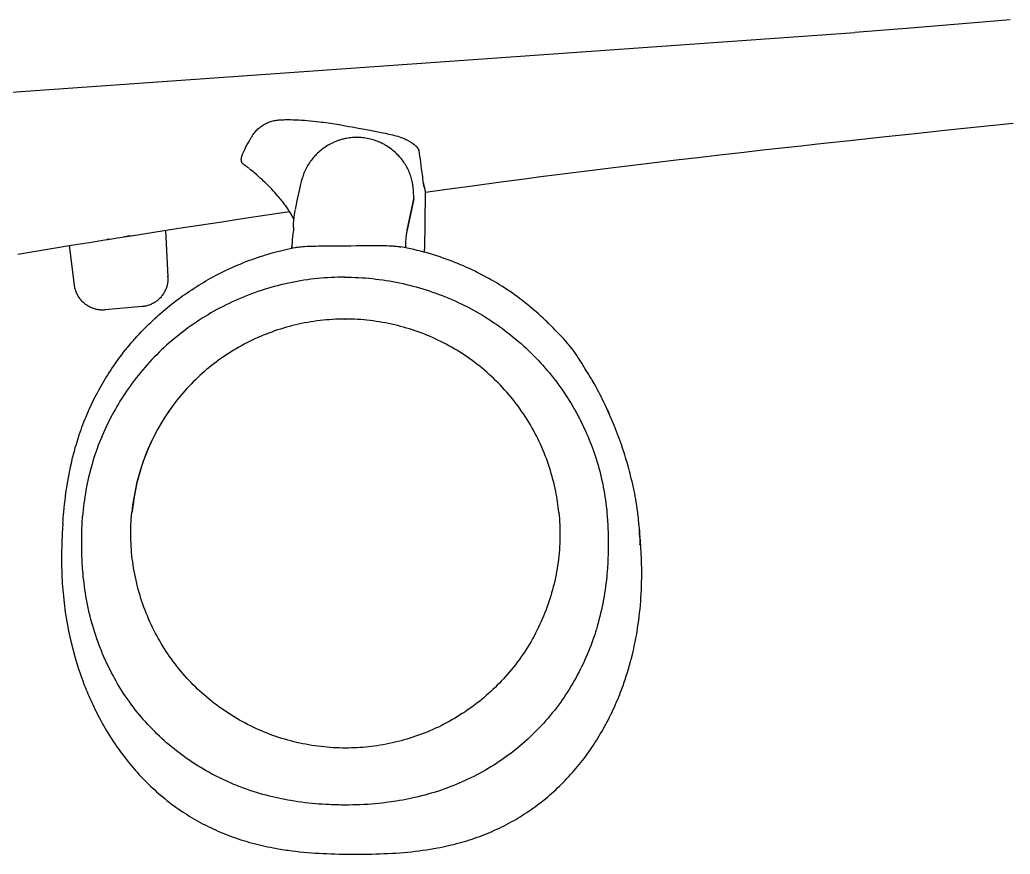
# Model space of a CAD drawing. Extents: x -17108 to 71323, y -8319 to 54197.
# Drawn here: x 58088 to 61569, y 43081 to 46012 of the extents above; entities that cross this region are included whole.
import ezdxf

# ---------------------------------------------------------------- set-up
doc = ezdxf.new("R2010")
doc.units = 0
doc.linetypes.add('DASHED', pattern=[15, 12, -3])
doc.layers.get('0').update_dxf_attribs({"linetype": 'CONTINUOUS'})

msp = doc.modelspace()

# ---------------------------------------------------------------- linework, layer by layer
at = {"color": 7}
for p, q in [((55694.4, 45591.5), (61022.7, 45966.9)), ((59449.9, 45272.6), (59472.9, 45383.1)), ((59472.9, 45383.1), (59449.9, 45272.6)), ((58600, 45272.4), (58608.8, 45109.4)), ((58280.3, 45080.1), (58263, 45219)), ((58517.9, 45004.4), (58388.4, 44992.8))]:
    msp.add_line(p, q, dxfattribs=at)
at = {"color": 7, "linetype": 'DASHED', "ltscale": 0.000497951}
msp.add_line((58876, 45503.2), (58876, 45503.2), dxfattribs=at)
msp.add_line((58876, 45503.2), (58876, 45503.2), dxfattribs=at)
at = {"color": 7, "linetype": 'DASHED', "ltscale": 0.018394}
msp.add_line((58901.5, 45483.8), (58900.9, 45484.2), dxfattribs=at)
at = {"color": 7, "linetype": 'DASHED', "ltscale": 0.027704}
msp.add_line((59512.7, 45406.2), (59513.8, 45406.3), dxfattribs=at)
at = {"color": 7, "ltscale": 0.149025}
msp.add_line((59044.5, 45215.9), (59044.6, 45209.9), dxfattribs=at)
msp.add_line((59044.5, 45215.9), (59044.6, 45209.9), dxfattribs=at)
at = {"color": 7, "ltscale": 0.149318}
msp.add_line((59044.5, 45209.9), (59044.5, 45215.9), dxfattribs=at)
at = {"color": 7, "ltscale": 0.120313}
msp.add_line((59444.5, 45215.9), (59444.4, 45211.1), dxfattribs=at)
at = {"color": 7, "ltscale": 0.119239}
msp.add_line((59444.4, 45211.1), (59444.5, 45215.9), dxfattribs=at)
at = {"color": 7, "linetype": 'DASHED', "ltscale": 0.064516}
for p, q in [((58280.3, 45080.1), (58280, 45082.6)), ((58608.8, 45109.4), (58608.6, 45112))]:
    msp.add_line(p, q, dxfattribs=at)
at = {"color": 7, "linetype": 'DASHED', "ltscale": 0.064604}
msp.add_line((58608.6, 45112), (58608.8, 45109.4), dxfattribs=at)
at = {"color": 7, "ltscale": 0.026562}
for p, q in [((59231.7, 44960.7), (59230.6, 44960.7)), ((59230.6, 44960.7), (59231.7, 44960.7))]:
    msp.add_line(p, q, dxfattribs=at)
at = {"color": 7, "ltscale": 0.001005}
msp.add_line((58793.5, 43182.7), (58793.5, 43182.7), dxfattribs=at)
at = {"color": 7}
for points in [[(61569.2, 46011.9), (61387.1, 45997), (61204.9, 45982), (61022.7, 45966.9)], [(58904.4, 45602.6), (58906.6, 45606.2), (58908.9, 45609.7), (58911.3, 45613.1), (58913.9, 45616.4), (58916.6, 45619.6), (58919.4, 45622.7), (58922.3, 45625.7), (58925.3, 45628.7), (58928.4, 45631.5), (58931.6, 45634.1), (58934.7, 45636.6), (58937.9, 45638.9), (58941.1, 45641.1), (58944.5, 45643.2), (58947.9, 45645.2), (58951.3, 45647), (58954.9, 45648.8), (58958.4, 45650.4), (58962.1, 45652), (58966.1, 45653.5), (58970.1, 45654.8), (58974.2, 45656), (58978.4, 45657.1), (58982.6, 45658), (58986.6, 45658.8), (58990.7, 45659.4), (58994.7, 45659.9), (58998.8, 45660.4), (59001.6, 45660.6), (59004.3, 45660.8), (59009.7, 45661)], [(59009.7, 45661), (59014.6, 45661.2), (59019.6, 45661.3), (59029.4, 45661.4), (59039.1, 45661.3), (59048.9, 45661.2), (59058.6, 45660.9), (59068.7, 45660.4), (59078.7, 45659.9), (59088.7, 45659.2), (59098.7, 45658.4), (59109.5, 45657.4), (59120.2, 45656.4), (59130.9, 45655.2), (59141.5, 45653.9), (59148.9, 45653), (59156.2, 45652), (59164.1, 45650.9), (59172.1, 45649.8), (59180, 45648.6), (59187.9, 45647.4), (59202, 45645.1), (59216, 45642.8), (59232.9, 45639.9), (59245, 45637.7), (59257, 45635.6), (59279.1, 45631.5), (59300.3, 45627.5), (59318.6, 45624), (59336.6, 45620.6), (59347.5, 45618.4), (59358.1, 45616.2), (59372, 45613.4), (59385.4, 45610.5), (59398.2, 45607.5)], [(59862.7, 45453.6), (59919.6, 45461.2), (59976.5, 45468.6), (60033.4, 45475.9), (60090.4, 45483.1), (60128, 45487.8), (60165.6, 45492.5), (60204.1, 45497.2), (60242.6, 45501.9), (60318.7, 45511), (60395, 45520), (60471.2, 45528.9), (60547.5, 45537.6), (60623.9, 45546.3), (60700.3, 45554.9), (60776.7, 45563.4), (60834, 45569.7), (60891.4, 45576), (61006.1, 45588.4), (61120.8, 45600.7), (61235.6, 45613), (61350.4, 45625.1), (61465.2, 45637.2), (61580, 45649.3)], [(58876, 45503.2), (58874.2, 45504.5), (58873.4, 45505.2), (58872.6, 45505.9), (58871.9, 45506.6), (58871.2, 45507.3), (58870.3, 45508.5), (58869.4, 45509.7), (58868.7, 45511.1), (58868.1, 45512.5), (58867.7, 45513.6), (58867.4, 45514.7), (58867.1, 45515.9), (58867, 45516.8), (58866.9, 45517.8), (58866.8, 45519.8), (58866.8, 45521.9), (58867, 45524.2), (58867.3, 45526.6), (58867.8, 45529.2), (58868.5, 45531.9), (58869.3, 45534.8), (58870.2, 45537.4), (58871.2, 45540.2), (58872.3, 45543.1), (58873.2, 45545.3), (58874.2, 45547.6), (58876.3, 45552.2), (58878.6, 45556.9), (58881.1, 45561.8), (58883.1, 45565.6), (58885.3, 45569.6), (58887.6, 45573.6), (58892.1, 45581.5), (58896.6, 45589.3), (58901.8, 45598.1), (58904.4, 45602.6)], [(59398.2, 45607.5), (59404.7, 45606), (59410.9, 45604.4), (59416.8, 45602.7), (59422.5, 45600.9), (59428, 45599), (59433.2, 45597.1), (59438.1, 45595.2), (59441.6, 45593.6), (59445, 45592.1), (59448.2, 45590.5), (59450.4, 45589.4), (59452.5, 45588.2), (59454.8, 45586.9), (59457, 45585.7), (59459.5, 45584.2), (59461.9, 45582.7), (59464.2, 45581.2), (59466.4, 45579.7), (59469.9, 45577.2), (59473, 45574.9), (59475.9, 45572.6)], [(59272.9, 45598.7), (59267.7, 45598.6), (59262.5, 45598.4), (59257.4, 45598.1), (59252.2, 45597.6), (59247.1, 45597), (59242, 45596.3), (59236.8, 45595.5), (59231.8, 45594.5), (59229, 45593.9), (59226.3, 45593.3), (59222.6, 45592.3), (59219, 45591.4), (59215.4, 45590.3), (59211.4, 45589.1), (59207.4, 45587.7), (59203.4, 45586.3), (59199.4, 45584.8), (59196, 45583.4), (59192.5, 45581.9), (59189.1, 45580.4), (59186.5, 45579.2), (59184, 45577.9), (59179, 45575.3), (59174.1, 45572.6), (59169.4, 45569.9), (59164.8, 45567), (59160.3, 45564), (59155.8, 45560.9), (59151.4, 45557.6), (59147.2, 45554.3), (59143, 45550.8), (59138.9, 45547.2), (59134.9, 45543.5), (59131.6, 45540.4), (59128.4, 45537.1), (59125.3, 45533.8)], [(59420.1, 45534), (59416.3, 45538), (59412.3, 45541.9), (59408.3, 45545.7), (59404.1, 45549.4), (59399.9, 45553), (59395.5, 45556.5), (59391.1, 45559.8), (59386.6, 45563), (59381.9, 45566.2), (59377.1, 45569.2), (59372.2, 45572.1), (59369.7, 45573.6), (59367.2, 45574.9), (59364.7, 45576.2), (59362.2, 45577.5), (59357.8, 45579.7), (59353.4, 45581.7), (59348.9, 45583.6), (59344.4, 45585.4), (59339.8, 45587.1), (59335.2, 45588.7), (59330.6, 45590.1), (59325.3, 45591.7), (59320, 45593), (59314.6, 45594.2), (59309.3, 45595.3), (59303.9, 45596.2), (59298.4, 45597), (59293, 45597.6), (59287.5, 45598.1), (59282.6, 45598.4), (59277.8, 45598.6), (59272.9, 45598.7)], [(59475.9, 45572.6), (59478.2, 45570.7), (59479.3, 45569.8), (59480.8, 45568.4)], [(59480.8, 45568.4), (59479.3, 45569.8), (59478.2, 45570.7), (59475.9, 45572.6)], [(59480.8, 45568.4), (59482.8, 45566.5), (59483.7, 45565.6), (59484.6, 45564.6), (59485.6, 45563.3), (59486.6, 45562.1), (59487.5, 45560.8), (59488.4, 45559.2), (59489.1, 45557.6), (59489.7, 45556), (59490.2, 45554.4), (59490.5, 45552.8)], [(59490.5, 45552.8), (59490.2, 45554.4), (59489.7, 45556), (59489.1, 45557.6), (59488.4, 45559.2), (59487.5, 45560.8), (59486.4, 45562.3), (59485.4, 45563.7), (59484.2, 45565), (59482.9, 45566.4), (59481.9, 45567.4), (59480.8, 45568.4)], [(59125.3, 45533.8), (59121.9, 45530), (59118.5, 45526.1), (59115.3, 45522.1), (59112.1, 45518), (59109.1, 45513.8), (59106.1, 45509.6), (59103.3, 45505.3), (59100.6, 45501), (59098, 45496.6), (59095.6, 45492.1), (59093.2, 45487.6), (59091, 45483), (59089, 45478.3), (59087, 45473.6), (59085.5, 45469.5), (59084.1, 45465.4), (59082.7, 45461.3), (59081.5, 45457.1)], [(59472.9, 45383.1), (59472.8, 45389.3), (59472.7, 45395.4), (59472.4, 45401.6), (59472, 45407.8), (59471.6, 45413.9), (59471, 45420.1), (59470.3, 45426.2), (59469.4, 45432.3), (59468.9, 45435.3), (59468.4, 45438.4), (59467.9, 45441.4), (59467.3, 45444.3), (59466.2, 45449.1), (59465, 45453.9), (59463.7, 45458.6), (59462.3, 45463.3), (59460.8, 45467.9), (59459.1, 45472.5), (59457.2, 45477.1), (59455.3, 45481.6), (59453.2, 45486.1), (59451, 45490.5), (59448.6, 45494.8), (59446.2, 45499.1), (59443.6, 45503.3), (59440.9, 45507.5), (59438.2, 45511.6), (59435.3, 45515.6), (59432.3, 45519.6), (59429.3, 45523.4), (59426.1, 45527.2), (59423.2, 45530.6), (59420.1, 45534)], [(59490.5, 45552.8), (59492, 45543.1), (59493.4, 45533.3), (59494.9, 45522.8), (59496.3, 45512.1), (59499.3, 45488.7), (59501.1, 45475.6), (59501.9, 45469.1), (59503.1, 45460.9), (59504.2, 45452.9), (59505.3, 45446.2), (59506.4, 45439.8)], [(59051.2, 45312.4), (59048.4, 45317.7), (59045.5, 45323.1), (59042.3, 45328.5), (59040.4, 45331.8), (59038.4, 45335), (59036.3, 45338.3), (59034.3, 45341.5), (59032.1, 45344.8), (59029.8, 45348.1), (59027.5, 45351.5), (59025.2, 45354.9), (59022.7, 45358.3), (59020.2, 45361.8), (59017.6, 45365.3), (59015, 45368.7), (59012.2, 45372.3), (59009.4, 45375.9), (59006.3, 45379.7), (59003.2, 45383.6), (58999.4, 45388.2), (58995.5, 45392.8), (58989.6, 45399.5), (58984.5, 45405.2), (58979.2, 45410.9), (58973.7, 45416.8), (58968.1, 45422.6), (58962.3, 45428.6), (58956.4, 45434.5), (58950.3, 45440.5), (58944.9, 45445.6), (58939.5, 45450.6), (58933.4, 45456.3), (58927.2, 45461.9), (58920.9, 45467.4), (58914.5, 45472.9), (58908, 45478.4), (58901.5, 45483.8)], [(59056.9, 45345.7), (59059.3, 45357), (59064.7, 45381.7), (59071.2, 45411.9), (59075, 45430.1), (59077.1, 45439.6), (59078.2, 45444.5), (59079.7, 45450.4), (59081.5, 45457.1)], [(59506.4, 45439.8), (59506.8, 45437.5), (59507.2, 45435.3), (59508.2, 45431.1), (59509.2, 45427), (59509.7, 45425.1), (59510.8, 45421.4), (59512.2, 45416.5)], [(59513.8, 45408.4), (59513.8, 45409), (59513.7, 45409.7), (59513.4, 45411.2), (59513.2, 45412.3), (59512.9, 45413.5), (59512.5, 45415.2), (59511.4, 45419.1), (59510.2, 45423.2), (59509.6, 45425.5), (59508.7, 45429), (59508, 45431.7), (59507.4, 45434.5), (59506.9, 45437.1), (59506.4, 45439.8)], [(59513.8, 45406.3), (59589.2, 45416.7), (59678.9, 45428.9), (59779.1, 45442.4), (59862.7, 45453.6)], [(59511, 45195.4), (59511.6, 45218.1), (59512.1, 45242), (59512.6, 45267.1), (59513, 45293.4), (59513.3, 45320.8), (59513.5, 45341.6), (59513.6, 45363.2), (59513.7, 45385.5), (59513.8, 45408.4)], [(58480.2, 45253.6), (58559.7, 45266.1), (58639.2, 45278.4), (58718.7, 45290.7), (58798.1, 45302.8), (58877.6, 45314.8), (58957, 45326.6), (59036.3, 45338.4)], [(58466.7, 45251.9), (58469.1, 45252.1), (58471.7, 45252.4), (58475, 45252.9), (58478.4, 45253.4), (58483.9, 45254.2)], [(58477.7, 45253.3), (58471.9, 45252.5), (58469.2, 45252.1), (58466.7, 45251.9)], [(59444.5, 45215.9), (59444.9, 45223.2), (59445.1, 45227.4), (59445.6, 45235), (59446.1, 45242), (59446.7, 45248.5), (59447.3, 45254.2), (59447.9, 45259), (59448.4, 45262.2), (59449.2, 45268), (59449.9, 45272.6)], [(59444.5, 45215.9), (59444.9, 45223.2), (59445.1, 45227.4), (59445.6, 45235), (59446.1, 45242), (59446.7, 45248.5), (59447.3, 45254.2), (59447.9, 45259), (59448.4, 45262.2), (59449.2, 45268), (59449.9, 45272.6)], [(58081, 45189.3), (58143.6, 45199.6), (58206.3, 45209.8), (58269, 45220), (58331.6, 45230), (58394.3, 45240)], [(58400.5, 45241.2), (58397.6, 45240.6), (58394.3, 45240)], [(58400.5, 45241.2), (58404.4, 45241.9), (58418.5, 45244.4), (58431, 45246.5)], [(58431, 45246.5), (58439.7, 45247.9), (58454.1, 45250.1), (58457.5, 45250.6), (58463.2, 45251.4), (58466.7, 45251.9)], [(59088.5, 45215.9), (59096.7, 45216.4), (59105.9, 45216.8), (59116.7, 45217.2), (59128.9, 45217.4), (59138.6, 45217.6), (59145.6, 45217.7), (59160.7, 45217.8), (59190.9, 45217.9), (59218.4, 45218.1), (59233, 45218.3)], [(59240.8, 45218.3), (59251.2, 45218.5), (59271.1, 45218.7), (59305.1, 45219.1), (59323.3, 45219.3), (59331.6, 45219.3), (59343.3, 45219.3), (59356.9, 45219.2), (59369.2, 45219), (59377.3, 45218.7), (59384.8, 45218.4)], [(59384.8, 45218.4), (59390.5, 45218.1), (59396, 45217.8), (59400.4, 45217.5), (59404.6, 45217.2), (59411, 45216.6), (59416.8, 45215.9), (59421.8, 45215.3), (59424.5, 45214.8), (59427, 45214.4)], [(58239.3, 44243.5), (58240.1, 44253.4), (58241, 44263.4), (58241.8, 44273.3), (58242.8, 44283.3), (58244.1, 44296.8), (58245.6, 44310.3), (58247.1, 44323.8), (58248.8, 44337.1), (58250.5, 44350.5), (58252.4, 44363.8), (58254.4, 44376.9), (58256.6, 44390.1), (58258.9, 44403.1), (58261.3, 44416.2), (58263.9, 44429.2), (58266.6, 44442.2), (58269.4, 44454.9), (58272.4, 44467.7), (58273.9, 44474), (58275.5, 44480.4), (58277.1, 44486.7), (58278.8, 44492.9), (58281.1, 44501.3), (58283.4, 44509.6), (58285.8, 44517.9), (58289.4, 44530), (58293.2, 44541.9), (58297.1, 44553.9), (58300.2, 44563.1), (58303.4, 44572.2), (58306.8, 44581.4), (58310.2, 44590.4), (58313.6, 44599.5), (58317.2, 44608.5), (58320.9, 44617.5), (58324.6, 44626.4), (58328.4, 44635.3), (58332.4, 44644.1), (58336.4, 44652.8), (58340.4, 44661.6), (58344.6, 44670.2), (58348.9, 44678.9), (58353.2, 44687.5), (58357.6, 44696), (58362.2, 44704.6), (58366.8, 44713.1), (58371.5, 44721.5), (58376.3, 44729.9), (58381.1, 44738.3), (58386.1, 44746.6), (58391.1, 44754.8), (58396.2, 44763), (58401.4, 44771.1), (58406.7, 44779.2), (58412, 44787.2), (58417.4, 44795.2), (58422.9, 44803.1), (58428.5, 44810.9), (58434.2, 44818.9), (58440.1, 44826.7), (58446.6, 44835.4), (58453.2, 44844), (58460, 44852.5), (58466.6, 44860.6), (58473.3, 44868.7), (58480.1, 44876.8), (58487, 44884.7), (58493.9, 44892.6), (58501, 44900.4), (58508, 44908.1), (58515.2, 44915.7), (58522.4, 44923.2), (58528.7, 44929.7), (58535.1, 44936.2), (58541.6, 44942.5), (58548.6, 44949.3), (58555.6, 44955.9), (58562.7, 44962.6), (58569.9, 44969.1), (58577.1, 44975.6), (58584.4, 44982), (58591.7, 44988.3), (58599.1, 44994.6), (58606.6, 45000.7), (58614.1, 45006.9), (58621.7, 45012.9), (58629.3, 45018.9), (58637.1, 45024.8), (58644.8, 45030.6), (58652.6, 45036.4), (58660.5, 45042.1), (58668.4, 45047.7), (58676.3, 45053.2), (58684.3, 45058.6), (58692.4, 45064), (58700.5, 45069.2), (58708.6, 45074.5), (58716.9, 45079.6), (58725.1, 45084.6), (58733.5, 45089.7), (58742, 45094.6), (58750.5, 45099.5), (58759, 45104.3), (58767.6, 45109), (58776.3, 45113.6), (58785.6, 45118.5), (58795.1, 45123.3), (58804.3, 45127.9), (58813.7, 45132.4), (58823, 45136.8), (58832.4, 45141.1), (58841.3, 45145.1), (58850.3, 45149), (58859.3, 45152.8), (58868.3, 45156.5), (58877.4, 45160.2), (58886.6, 45163.7), (58895.8, 45167.2), (58905.1, 45170.6), (58914.4, 45173.9), (58923.7, 45177.1), (58933, 45180.3), (58942.4, 45183.3), (58951.8, 45186.2), (58961.3, 45189.1), (58970.7, 45191.8), (58980.2, 45194.5), (58989.8, 45197.1), (58999.4, 45199.6), (59009, 45201.9), (59018.6, 45204.2), (59028.3, 45206.4), (59038, 45208.6), (59047.7, 45210.6), (59057.4, 45212.5)], [(59057.1, 45212.4), (59059.1, 45212.8), (59061.4, 45213.2), (59064, 45213.6), (59066.9, 45213.9), (59071.7, 45214.5), (59077, 45215), (59082.9, 45215.5), (59088.5, 45215.9)], [(60073.9, 44788.2), (60072.1, 44791.1), (60070.3, 44793.9), (60067.9, 44797.8), (60063.3, 44805.5), (60058.6, 44813.2), (60056.3, 44817), (60052.8, 44822.8), (60049.8, 44827.5), (60046.7, 44832.1), (60043.5, 44836.8), (60041.1, 44840.2), (60038.7, 44843.6), (60033.8, 44850.4), (60028.7, 44857.1), (60023.5, 44863.7), (60018.2, 44870.2), (60015, 44874), (60011.9, 44877.7), (60005.4, 44885.2), (59998.9, 44892.5), (59992.2, 44899.7), (59985.4, 44906.9), (59978.6, 44914), (59973.9, 44918.8), (59969.2, 44923.5), (59963.5, 44929.2), (59957.7, 44934.9), (59946.9, 44945.5), (59941.4, 44950.7), (59936, 44955.8), (59927.7, 44963.6), (59919.4, 44971.2), (59911, 44978.7), (59902.6, 44986.2), (59893.1, 44994.4), (59883.6, 45002.5), (59873.9, 45010.5), (59869.1, 45014.4), (59864.2, 45018.3), (59857.7, 45023.5), (59851.1, 45028.6), (59844.4, 45033.6), (59835.8, 45040), (59827, 45046.4), (59818.2, 45052.6), (59809.3, 45058.7), (59800.3, 45064.8), (59791.3, 45070.7), (59782.1, 45076.5), (59774.1, 45081.5), (59766, 45086.4), (59757.9, 45091.3), (59749.7, 45096), (59744.2, 45099.2), (59738.8, 45102.3), (59727.7, 45108.4), (59716.6, 45114.3), (59705.3, 45120.2), (59693.9, 45126), (59688.2, 45128.8), (59682.4, 45131.6), (59673.8, 45135.7), (59665.1, 45139.7), (59656.4, 45143.6), (59647.7, 45147.5), (59637.6, 45151.8), (59627.5, 45156), (59617.4, 45160), (59607.3, 45164), (59597, 45167.9), (59586.8, 45171.6), (59576.5, 45175.2), (59565.2, 45179.1), (59553.9, 45182.8), (59542.6, 45186.3), (59531.2, 45189.7), (59519.7, 45193), (59508.2, 45196.2), (59496.7, 45199.2), (59485.2, 45202.1), (59473.6, 45204.8), (59462, 45207.4), (59450.3, 45209.9), (59438.6, 45212.2), (59426.9, 45214.4)], [(58388.4, 44992.8), (58384.9, 44992.6), (58381.4, 44992.4), (58377.9, 44992.4), (58374.5, 44992.6), (58371, 44992.8), (58367.5, 44993.1), (58364, 44993.6), (58360.6, 44994.2), (58357.2, 44994.9), (58353.8, 44995.8), (58350.4, 44996.7), (58347.1, 44997.8), (58343.8, 44999), (58340.6, 45000.3), (58337.4, 45001.7), (58334.3, 45003.2), (58331.2, 45004.9), (58328.2, 45006.6), (58325.2, 45008.5), (58322.3, 45010.4), (58319.5, 45012.4), (58316.7, 45014.6), (58314, 45016.8), (58311.4, 45019.2), (58308.9, 45021.6), (58306.5, 45024.1), (58304.2, 45026.7), (58301.9, 45029.3), (58299.8, 45032.1), (58297.7, 45034.9), (58295.7, 45037.8), (58293.9, 45040.8), (58292.1, 45043.8), (58290.5, 45046.9), (58288.9, 45050), (58287.5, 45053.2), (58286.2, 45056.4), (58285, 45059.7), (58283.9, 45063), (58283, 45066.4), (58282.1, 45069.8), (58281.4, 45073.2), (58280.8, 45076.6), (58280.3, 45080.1)], [(59230.1, 45107.9), (59218.1, 45107.8), (59206.1, 45107.6), (59194.2, 45107.2), (59182.2, 45106.7), (59170.3, 45106), (59158.4, 45105.2), (59146.5, 45104.2), (59134.6, 45103.1), (59122.7, 45101.8), (59110.8, 45100.4), (59099, 45098.8), (59087.1, 45097), (59075.3, 45095.2), (59063.5, 45093.1), (59051.8, 45090.9), (59040.1, 45088.6), (59028.4, 45086.1), (59016.7, 45083.5), (59005.1, 45080.7), (58993.5, 45077.8), (58982, 45074.7), (58970.4, 45071.5), (58959, 45068.2), (58947.6, 45064.6), (58936.2, 45061), (58924.8, 45057.2), (58913.4, 45053.2), (58902.1, 45049.1), (58890.8, 45044.8), (58879.6, 45040.3), (58868.4, 45035.8), (58857.3, 45031.1), (58846.2, 45026.2), (58835.2, 45021.2), (58824.3, 45016), (58813.4, 45010.8), (58802.6, 45005.3), (58791.9, 44999.8), (58781.3, 44994), (58770.7, 44988.2), (58760.2, 44982.2), (58749.8, 44976.1), (58739.5, 44969.8), (58729.2, 44963.5), (58719, 44956.9), (58709, 44950.3), (58699, 44943.5), (58689.1, 44936.6), (58679.2, 44929.5), (58669.5, 44922.4), (58659.9, 44915.1), (58650.4, 44907.6), (58640.9, 44900.1), (58631.6, 44892.4), (58622.4, 44884.6), (58613.3, 44876.8), (58604.4, 44868.8), (58595.5, 44860.6), (58586.7, 44852.4), (58578, 44844), (58569.5, 44835.6), (58561, 44827), (58552.7, 44818.3), (58544.5, 44809.5), (58536.4, 44800.6), (58528.4, 44791.6), (58520.6, 44782.5), (58512.9, 44773.3), (58505.3, 44763.9), (58497.8, 44754.5), (58490.4, 44745), (58486.8, 44740.2), (58483.2, 44735.4), (58479.6, 44730.6), (58476.1, 44725.7), (58472.6, 44720.8), (58469.1, 44715.9), (58463.1, 44707.2), (58457.2, 44698.5), (58451.4, 44689.7), (58445.7, 44680.9), (58440.2, 44671.9), (58434.7, 44663), (58429.3, 44653.9), (58424.1, 44644.8), (58418.3, 44634.6), (58412.7, 44624.3), (58407.2, 44613.9), (58401.9, 44603.5), (58396.7, 44593), (58391.6, 44582.4), (58386.7, 44571.7), (58381.9, 44561), (58377.3, 44550.3), (58372.8, 44539.5), (58368.5, 44528.6), (58364.2, 44517.6), (58360.2, 44506.6), (58356.2, 44495.6), (58352.5, 44484.5), (58348.8, 44473.4), (58345.4, 44462.2), (58342, 44450.9), (58338.8, 44439.6), (58335.8, 44428.3), (58332.9, 44417), (58330.1, 44405.6), (58327.5, 44394.1), (58325.1, 44382.7), (58322.8, 44371.2), (58320.7, 44359.7), (58318.7, 44348.2), (58316.9, 44336.7), (58315.2, 44325.2), (58313.6, 44313.6), (58312.3, 44302.1), (58311, 44290.5), (58310, 44278.9), (58309, 44267.2)], [(58608.8, 45109.4), (58609, 45105.9), (58609, 45102.4), (58608.9, 45098.9), (58608.6, 45095.5), (58608.3, 45092), (58607.8, 45088.5), (58607.2, 45085.1), (58606.5, 45081.7), (58605.6, 45078.3), (58604.7, 45074.9), (58603.6, 45071.6), (58602.4, 45068.3), (58601.1, 45065.1), (58599.7, 45061.9), (58598.2, 45058.8), (58596.5, 45055.7), (58594.8, 45052.7), (58593, 45049.7), (58591, 45046.8), (58589, 45044), (58586.8, 45041.2), (58584.6, 45038.5), (58582.2, 45035.9), (58579.8, 45033.4), (58577.3, 45031), (58574.7, 45028.6), (58572.1, 45026.4), (58569.3, 45024.2), (58566.5, 45022.2), (58563.6, 45020.2), (58560.7, 45018.4), (58557.6, 45016.6), (58554.6, 45015), (58551.4, 45013.4), (58548.2, 45012), (58545, 45010.7), (58541.7, 45009.5), (58538.4, 45008.4), (58535.1, 45007.4), (58531.7, 45006.6), (58528.2, 45005.9), (58524.8, 45005.3), (58521.4, 45004.8), (58517.9, 45004.4)], [(59230.1, 45107.9), (59242.3, 45107.8), (59254.6, 45107.6), (59266.8, 45107.2), (59279, 45106.6), (59291.2, 45105.9), (59303.4, 45105.1), (59315.5, 45104), (59327.6, 45102.9), (59339.7, 45101.5), (59351.8, 45100), (59363.8, 45098.4), (59375.7, 45096.6), (59387.7, 45094.7), (59399.6, 45092.6), (59411.5, 45090.3), (59423.3, 45088), (59435.1, 45085.4), (59446.8, 45082.7), (59458.5, 45079.9), (59470.2, 45076.9), (59481.8, 45073.8), (59493.3, 45070.5), (59504.8, 45067.1), (59516.3, 45063.5), (59527.6, 45059.8), (59539, 45055.9), (59550.4, 45051.9), (59561.8, 45047.7), (59573.2, 45043.3), (59584.5, 45038.8), (59595.7, 45034.2), (59606.8, 45029.4), (59617.9, 45024.5), (59628.9, 45019.4), (59639.8, 45014.2), (59650.7, 45008.9), (59661.4, 45003.4), (59672.2, 44997.8), (59682.8, 44992), (59693.3, 44986.2), (59703.8, 44980.1), (59714.2, 44974), (59724.5, 44967.7), (59734.7, 44961.3), (59744.8, 44954.7), (59754.9, 44948), (59764.8, 44941.2), (59774.7, 44934.3), (59784.5, 44927.2), (59794.1, 44920), (59803.7, 44912.7), (59813.2, 44905.3), (59822.6, 44897.7), (59831.8, 44890.1), (59840.9, 44882.3), (59849.9, 44874.5), (59858.9, 44866.5), (59867.7, 44858.4), (59876.3, 44850.2), (59884.9, 44841.9), (59893.4, 44833.4), (59901.8, 44824.9), (59910, 44816.2), (59918.2, 44807.5), (59926.2, 44798.6), (59934.1, 44789.7), (59941.9, 44780.6), (59949.6, 44771.4), (59957.1, 44762.1), (59964.6, 44752.8), (59971.9, 44743.3), (59979.1, 44733.7), (59986.1, 44724), (59993.1, 44714.3), (59999.9, 44704.4), (60006.5, 44694.5), (60013.1, 44684.4), (60019.5, 44674.3), (60025.8, 44664.1), (60031.9, 44653.8), (60038, 44643.4), (60040.9, 44638.2), (60043.8, 44632.9), (60046.7, 44627.6), (60049.6, 44622.4), (60052.4, 44617.1), (60055.2, 44611.7), (60057.9, 44606.4), (60060.6, 44601), (60064.6, 44592.9), (60068.5, 44584.8), (60072.4, 44576.7), (60076.1, 44568.4), (60080.3, 44559), (60084.4, 44549.5), (60088.4, 44540), (60092.3, 44530.4), (60096.1, 44520.8), (60099.7, 44511.1), (60103.3, 44501.3), (60107, 44490.7), (60110.6, 44480.1), (60114, 44469.4), (60117.4, 44458.6), (60120.6, 44447.8), (60123.6, 44436.9), (60126.5, 44426), (60129.3, 44415.1), (60132, 44404.1), (60134.5, 44393), (60136.9, 44381.9), (60139.1, 44370.8), (60141.2, 44359.7), (60143.2, 44348.4), (60145, 44337), (60146.7, 44325.4), (60148.3, 44313.9), (60149.7, 44302.2), (60151, 44290.6), (60152.1, 44278.9), (60153, 44267.2)], [(60151.7, 44645.8), (60152.5, 44644.1), (60154.7, 44639.3), (60158.5, 44630.9), (60158.8, 44630), (60158.8, 44630), (60158.7, 44630.5), (60156.1, 44636.4), (60153.6, 44641.9), (60150.5, 44648.8), (60146.7, 44657), (60144.5, 44661.7), (60141.1, 44668.9), (60136.8, 44677.7), (60132.7, 44686.1), (60128.5, 44694.4), (60123.3, 44704.3), (60117.9, 44714.4), (60112.4, 44724.5), (60106.5, 44735), (60103.4, 44740.4), (60100.3, 44745.7), (60097.3, 44750.8), (60094.3, 44755.9), (60091, 44761.2), (60087.7, 44766.5), (60083.3, 44773.5), (60074.4, 44787.6)], [(60266.8, 44209.6), (60266.5, 44215.1), (60266.2, 44220.6), (60265.8, 44226.8), (60265.3, 44232.9), (60264.3, 44244.5), (60263.1, 44257.1), (60262.5, 44263.5), (60261.7, 44269.8), (60261, 44276.1), (60260.2, 44282.3), (60258.6, 44294.2), (60256.9, 44306), (60255, 44317.8), (60253.2, 44327.8), (60251.4, 44337.8), (60249.5, 44347.8), (60247.5, 44357.8), (60245.1, 44368.8), (60242.7, 44379.8), (60240.1, 44390.8), (60237.6, 44401.1), (60235, 44411.4), (60233.1, 44418.9), (60231.1, 44426.5), (60227.2, 44440.9), (60224.9, 44448.9), (60222.6, 44457), (60220, 44465.9), (60217.4, 44474.7), (60214.4, 44484.5), (60211.3, 44494.2), (60207.1, 44507.2), (60202.7, 44520.1), (60199.5, 44529.3), (60196.3, 44538.4), (60193, 44547.6), (60189.5, 44556.9), (60185.9, 44566.1), (60182.3, 44575.4), (60178.8, 44584.1), (60175.3, 44592.7), (60171.6, 44601.4), (60167.1, 44611.8), (60162.5, 44622.2), (60158.9, 44630.2), (60155.2, 44638.2)], [(59233.4, 43454), (59222.6, 43454.1), (59211.8, 43454.3), (59200.9, 43454.7), (59190.1, 43455.3), (59179.3, 43456), (59168.5, 43456.8), (59157.7, 43457.8), (59146.9, 43459), (59136.1, 43460.3), (59125.4, 43461.8), (59114.6, 43463.4), (59103.9, 43465.2), (59093.2, 43467.1), (59082.6, 43469.2), (59071.9, 43471.5), (59061.3, 43473.9), (59050.8, 43476.4), (59040.3, 43479.1), (59029.8, 43482), (59019.3, 43485), (59008.9, 43488.1), (58998.6, 43491.4), (58988.3, 43494.9), (58978, 43498.5), (58967.9, 43502.2), (58957.8, 43506), (58947.8, 43510), (58937.8, 43514.2), (58927.9, 43518.5), (58918, 43522.9), (58908.2, 43527.5), (58898.5, 43532.2), (58888.9, 43537.1), (58879.3, 43542.1), (58869.8, 43547.2), (58860.4, 43552.4), (58851, 43557.8), (58841.7, 43563.4), (58832.5, 43569), (58823.4, 43574.8), (58814.4, 43580.7), (58805.4, 43586.8), (58796.6, 43593), (58787.8, 43599.3), (58779.1, 43605.7), (58770.6, 43612.2), (58762.1, 43618.9), (58753.7, 43625.7), (58745.4, 43632.6), (58737.2, 43639.6), (58729.1, 43646.8), (58721.1, 43654.1), (58713.2, 43661.4), (58705.5, 43668.9), (58697.8, 43676.5), (58690.2, 43684.2), (58682.8, 43692), (58675.5, 43700), (58668.2, 43708), (58661.1, 43716.1), (58654.2, 43724.4), (58647.3, 43732.7), (58640.5, 43741.1), (58633.9, 43749.6), (58627.4, 43758.2), (58621, 43766.9), (58614.8, 43775.7), (58608.7, 43784.6), (58602.7, 43793.6), (58596.8, 43802.6), (58591.1, 43811.8), (58585.5, 43821), (58580, 43830.3), (58574.7, 43839.7), (58569.5, 43849.1), (58564.4, 43858.6), (58559.5, 43868.2), (58554.7, 43877.9), (58549.9, 43887.8), (58545.3, 43897.8), (58540.9, 43907.8), (58536.6, 43917.9), (58532.4, 43928.1), (58528.4, 43938.3), (58524.6, 43948.5), (58520.9, 43958.9), (58517.3, 43969.2), (58513.9, 43979.7), (58510.7, 43990.2), (58507.6, 44000.7), (58504.6, 44011.3), (58501.8, 44021.9), (58499.2, 44032.5), (58496.7, 44043.2), (58494.4, 44053.9), (58492.2, 44064.7), (58490.2, 44075.5), (58488.4, 44086.3), (58486.7, 44097.1), (58485.1, 44108), (58483.7, 44118.8), (58482.5, 44129.7), (58481.4, 44140.7), (58480.5, 44151.6), (58479.8, 44162.5), (58479.2, 44173.4), (58478.8, 44184.2), (58478.5, 44195), (58478.4, 44205.9), (58478.4, 44216.7), (58478.6, 44227.6), (58479, 44238.4), (58479.5, 44249.3), (58480.1, 44260.1), (58480.9, 44270.9), (58481.9, 44281.7)], [(58483.3, 44285.6), (58483.2, 44284.6), (58482.9, 44283.7), (58482.5, 44282.7), (58481.9, 44281.7)], [(58481.9, 44281.7), (58482.5, 44282.7), (58482.9, 44283.7), (58483.2, 44284.6), (58483.3, 44285.6)], [(59983, 44281.7), (59984, 44270.8), (59984.9, 44259.9), (59985.6, 44248.9), (59986.1, 44238), (59986.5, 44227), (59986.7, 44216), (59986.7, 44205.1), (59986.6, 44194.1), (59986.4, 44183.1), (59985.9, 44172.2), (59985.3, 44161.2), (59984.6, 44150.3), (59983.7, 44139.4), (59982.6, 44128.4), (59981.4, 44117.5), (59980, 44106.7), (59978.5, 44095.8), (59976.8, 44085), (59975, 44074.1), (59972.9, 44063.4), (59970.8, 44052.6), (59968.5, 44041.9), (59966, 44031.2), (59963.4, 44020.6), (59960.6, 44009.9), (59957.6, 43999.4), (59954.5, 43988.9), (59951.3, 43978.4), (59947.9, 43968), (59944.4, 43957.6), (59940.7, 43947.3), (59936.8, 43937.1), (59932.8, 43926.9), (59928.7, 43916.8), (59924.4, 43906.7), (59920, 43896.7), (59915.4, 43886.7), (59910.7, 43876.8), (59905.8, 43867), (59900.8, 43857.3), (59895.7, 43847.6), (59890.4, 43838.1), (59885, 43828.5), (59879.4, 43819.1), (59873.7, 43809.8), (59867.9, 43800.5), (59861.9, 43791.3), (59855.8, 43782.2), (59849.5, 43773.2), (59843.2, 43764.3), (59836.7, 43755.5), (59830.1, 43746.8), (59823.3, 43738.1), (59816.4, 43729.6), (59809.6, 43721.5), (59802.8, 43713.4), (59795.8, 43705.5), (59788.6, 43697.6), (59781.4, 43689.8), (59774.1, 43682.2), (59766.6, 43674.6), (59759.1, 43667.2), (59751.4, 43659.8), (59743.7, 43652.6), (59735.8, 43645.5), (59727.9, 43638.5), (59719.8, 43631.6), (59711.7, 43624.8), (59703.4, 43618.1), (59695.1, 43611.6), (59686.6, 43605.1), (59678.1, 43598.8), (59669.5, 43592.6), (59660.8, 43586.6), (59652, 43580.6), (59643.1, 43574.8), (59634.2, 43569.1), (59625.1, 43563.5), (59616, 43558.1), (59606.8, 43552.8), (59597.6, 43547.6), (59588.1, 43542.4), (59578.6, 43537.5), (59568.9, 43532.6), (59559.3, 43527.9), (59549.5, 43523.3), (59539.7, 43518.9), (59529.8, 43514.6), (59519.9, 43510.4), (59509.9, 43506.4), (59499.9, 43502.6), (59489.8, 43498.8), (59479.6, 43495.2), (59469.4, 43491.8), (59459.1, 43488.5), (59448.8, 43485.4), (59438.5, 43482.4), (59428.1, 43479.5), (59417.7, 43476.8), (59407.2, 43474.3), (59396.7, 43471.9), (59386.2, 43469.6), (59375.7, 43467.5), (59365.1, 43465.6), (59354.5, 43463.8), (59343.8, 43462.1), (59333.8, 43460.7), (59323.8, 43459.5), (59313.8, 43458.3), (59303.8, 43457.3), (59293.8, 43456.4), (59283.7, 43455.7), (59273.7, 43455.1), (59263.6, 43454.6), (59253.5, 43454.3), (59243.5, 43454.1), (59233.4, 43454)], [(59232, 43253.9), (59224.8, 43253.9), (59217.6, 43253.9), (59210.5, 43254), (59203.4, 43254.2), (59193.8, 43254.4), (59184.3, 43254.8), (59174.8, 43255.2), (59162.9, 43255.8), (59151.1, 43256.5), (59139.3, 43257.3), (59127.5, 43258.3), (59115.8, 43259.4), (59104, 43260.6), (59091.3, 43262.1), (59078.6, 43263.7), (59065.9, 43265.4), (59053.3, 43267.4), (59047, 43268.4), (59040.7, 43269.4), (59029.9, 43271.3), (59019.2, 43273.3), (59008.5, 43275.5), (58997.9, 43277.7), (58987.2, 43280.1), (58976.7, 43282.6), (58966.1, 43285.1), (58954.5, 43288.2), (58942.8, 43291.3), (58931.2, 43294.7), (58919.7, 43298.1), (58908.3, 43301.7), (58896.9, 43305.5), (58885.5, 43309.4), (58874.2, 43313.4), (58868.6, 43315.5), (58863, 43317.6), (58855.6, 43320.5), (58848.2, 43323.5), (58840.8, 43326.5), (58830.7, 43330.7), (58820.7, 43335.1), (58810.7, 43339.6), (58800.8, 43344.2), (58791, 43348.9), (58781.2, 43353.7), (58771.5, 43358.7), (58761.9, 43363.8), (58752.3, 43369), (58742.8, 43374.3), (58733.4, 43379.7), (58724, 43385.3), (58714.3, 43391.3), (58704.6, 43397.4), (58695, 43403.6), (58685.4, 43410), (58676, 43416.5), (58666.7, 43423.1), (58657.4, 43429.9), (58648.3, 43436.7), (58639.2, 43443.7), (58630.3, 43450.8), (58621.4, 43458), (58612.7, 43465.4), (58604, 43472.8), (58595.5, 43480.4), (58587, 43488.1), (58578.7, 43495.9), (58570.4, 43503.8), (58562.3, 43511.9), (58554.3, 43520), (58546.4, 43528.2), (58538.6, 43536.6), (58530.9, 43545), (58523.3, 43553.6), (58515.9, 43562.3), (58508.5, 43571), (58501.3, 43579.9), (58494.2, 43588.8), (58487.5, 43597.6), (58480.9, 43606.4), (58474.4, 43615.3), (58468, 43624.3), (58461.7, 43633.3), (58455.6, 43642.5), (58449.5, 43651.7), (58443.6, 43661), (58437.8, 43670.4), (58432.1, 43679.9), (58426.6, 43689.4), (58421.1, 43699), (58415.8, 43708.7), (58410.6, 43718.5), (58405.6, 43728.3), (58401.3, 43736.8), (58397.2, 43745.3), (58393.1, 43753.9), (58389.1, 43762.5), (58385.3, 43771.2), (58382.9, 43776.6), (58380.5, 43782.1), (58378.2, 43787.5), (58376, 43793), (58373.7, 43798.5), (58371.5, 43804.1), (58367.3, 43815.2), (58363.1, 43826.3), (58359.1, 43837.5), (58355.3, 43848.8), (58351.6, 43860.2), (58348, 43871.6), (58344.6, 43883), (58341.4, 43894.4), (58338.3, 43905.9), (58335.4, 43917.4), (58332.6, 43929), (58329.9, 43940.6), (58327.4, 43952.2), (58325.1, 43963.9), (58322.8, 43975.7), (58320.7, 43987.4), (58318.8, 43999.2), (58317, 44011.1), (58315.4, 44021.9), (58314, 44032.9), (58312.7, 44043.8), (58311.5, 44054.8), (58310.5, 44065.7), (58309.5, 44076.7), (58309, 44083.3), (58308.5, 44090), (58307.6, 44103.2), (58306.9, 44116.5), (58306.4, 44129.8), (58306, 44143.2), (58305.8, 44155.5), (58305.7, 44167.9), (58305.7, 44180.2), (58305.8, 44192.6), (58306.1, 44205), (58306.4, 44215.4), (58306.7, 44225.7), (58307.2, 44236.1), (58307.6, 44243.9), (58308, 44251.6), (58308.5, 44259.4), (58309, 44267.2)], [(60153, 44267.2), (60154, 44252.3), (60154.9, 44237.4), (60155.2, 44229.8), (60155.6, 44222.3), (60155.8, 44214.9), (60156.1, 44207.5), (60156.4, 44195.1), (60156.5, 44182.7), (60156.6, 44170.3), (60156.6, 44158), (60156.4, 44145.6), (60156.1, 44133.3), (60155.6, 44119.9), (60154.9, 44106.5), (60154.6, 44099.8), (60154.1, 44093.1), (60153.5, 44084.2), (60152.8, 44075.3), (60152.1, 44066.5), (60151, 44055.1), (60149.8, 44043.7), (60148.4, 44032.4), (60147, 44021.1), (60145.4, 44009.8), (60143.7, 43998.5), (60141.8, 43987.3), (60139.7, 43975.3), (60137.5, 43963.3), (60135.1, 43951.4), (60132.5, 43939.5), (60129.8, 43927.6), (60126.9, 43915.8), (60123.9, 43904), (60120.8, 43892.3), (60119.1, 43886.5), (60117.5, 43880.7), (60114.7, 43871.4), (60111.9, 43862.1), (60108.9, 43852.9), (60105.9, 43843.7), (60102.7, 43834.6), (60099, 43824.1), (60095.1, 43813.5), (60091, 43803.1), (60086.9, 43792.7), (60082.6, 43782.4), (60078.2, 43772.1), (60073.6, 43761.9), (60069, 43751.8), (60064.2, 43741.7), (60059.2, 43731.7), (60054.2, 43721.8), (60049, 43711.9), (60043.7, 43702.1), (60038.3, 43692.4), (60032.5, 43682.3), (60026.5, 43672.3), (60020.5, 43662.4), (60014.3, 43652.5), (60007.9, 43642.8), (60001.4, 43633.1), (59994.8, 43623.6), (59988.1, 43614.1), (59981.3, 43604.8), (59974.3, 43595.5), (59967.2, 43586.3), (59959.9, 43577.2), (59952.6, 43568.3), (59945.1, 43559.4), (59937.5, 43550.6), (59929.8, 43542), (59922, 43533.4), (59914, 43525), (59905.9, 43516.6), (59897.8, 43508.4), (59889.5, 43500.3), (59881.1, 43492.3), (59872.6, 43484.4), (59863.9, 43476.7), (59855.2, 43469), (59846.4, 43461.5), (59837.4, 43454.1), (59828.5, 43446.9), (59819.5, 43439.9), (59810.4, 43433), (59801.3, 43426.2), (59792, 43419.5), (59782.6, 43413), (59773.1, 43406.5), (59763.6, 43400.2), (59753.9, 43394.1), (59744.2, 43388), (59734.4, 43382.1), (59724.5, 43376.3), (59714.5, 43370.7), (59704.5, 43365.1), (59694.4, 43359.8), (59684.1, 43354.5), (59673.9, 43349.4), (59663.5, 43344.4), (59653.1, 43339.5), (59642.6, 43334.8), (59632, 43330.2), (59621.4, 43325.8), (59610.6, 43321.4), (59599.9, 43317.3), (59589, 43313.2), (59578.1, 43309.3), (59567.1, 43305.5), (59556.1, 43301.9), (59544.9, 43298.4), (59533.8, 43295), (59522.6, 43291.7), (59511.3, 43288.6), (59500, 43285.7), (59488.6, 43282.9), (59477.2, 43280.2), (59465.7, 43277.6), (59455.2, 43275.4), (59444.6, 43273.3), (59434, 43271.3), (59423.3, 43269.4), (59412.6, 43267.7), (59401.9, 43266), (59393.3, 43264.7), (59384.7, 43263.6), (59376, 43262.5), (59369.6, 43261.7), (59363.1, 43260.9), (59350, 43259.6), (59337, 43258.3), (59324, 43257.3), (59310.9, 43256.3), (59297.8, 43255.6), (59284.7, 43255), (59271.6, 43254.5), (59258.4, 43254.1), (59245.2, 43253.9), (59232, 43253.9)], [(60268.7, 44187.2), (60268, 44196.1), (60266.9, 44209.2), (60266.1, 44217.5), (60266, 44219.4), (60266, 44219.4), (60266, 44219.4), (60266.1, 44217.7), (60266.9, 44206.2), (60267.5, 44195.1), (60267.5, 44194.8)], [(59268.3, 43081.2), (59290, 43081.3), (59300.8, 43081.4), (59311.6, 43081.5), (59325.8, 43081.8), (59340, 43082.1), (59354.2, 43082.5), (59368.2, 43083.1), (59382.2, 43083.7), (59396.1, 43084.4), (59409.9, 43085.3), (59423.6, 43086.2), (59437.3, 43087.3), (59450.9, 43088.5), (59464.4, 43089.9), (59477.8, 43091.4), (59491.1, 43093), (59504.4, 43094.8), (59517.6, 43096.7), (59530.6, 43098.7), (59537.1, 43099.8), (59543.6, 43100.9), (59550.1, 43102.1), (59556.6, 43103.3), (59566.2, 43105.1), (59575.8, 43107.1), (59585.3, 43109.1), (59594.9, 43111.2), (59604.3, 43113.5), (59613.6, 43115.8), (59623, 43118.2), (59632.3, 43120.7), (59641.5, 43123.2), (59650.7, 43125.9), (59659.8, 43128.7), (59668.9, 43131.5), (59678, 43134.5), (59686.9, 43137.5), (59695.9, 43140.6), (59704.8, 43143.9), (59713.6, 43147.2), (59722.3, 43150.6), (59731, 43154.1), (59739.7, 43157.7), (59748.3, 43161.4), (59756.8, 43165.2), (59765.3, 43169.1), (59773.8, 43173), (59782.1, 43177.1), (59790.4, 43181.2), (59798.7, 43185.5), (59806.9, 43189.8), (59815.1, 43194.3), (59823.1, 43198.8), (59831.2, 43203.4), (59839.1, 43208.1), (59847.1, 43212.9), (59854.9, 43217.8), (59862.7, 43222.7), (59870.4, 43227.8), (59878.1, 43233), (59885.7, 43238.2), (59893.2, 43243.5), (59900.7, 43249), (59908.2, 43254.5), (59915.5, 43260), (59922.8, 43265.7), (59930, 43271.5), (59937.2, 43277.3), (59944.2, 43283.2), (59951.2, 43289.2), (59958.2, 43295.3), (59965.1, 43301.4), (59971.9, 43307.6), (59978.6, 43314), (59985.3, 43320.3), (59991.9, 43326.9), (59998.5, 43333.5), (60005.1, 43340.1), (60011.5, 43346.9), (60017.9, 43353.7), (60024.2, 43360.6), (60030.4, 43367.6), (60036.6, 43374.7), (60042.6, 43381.7), (60048.6, 43388.8), (60054.4, 43396), (60060.2, 43403.2), (60066, 43410.6), (60071.6, 43417.9), (60077.2, 43425.4), (60082.7, 43432.9), (60088.3, 43440.7), (60093.8, 43448.6), (60099.2, 43456.5), (60104.6, 43464.5), (60109.8, 43472.4), (60114.9, 43480.5), (60120, 43488.6), (60125, 43496.7), (60129.8, 43504.9), (60134.6, 43513), (60139.3, 43521.3), (60143.9, 43529.5), (60148.3, 43537.8), (60152.8, 43546.1), (60157.1, 43554.4), (60161.3, 43562.8), (60165.6, 43571.5), (60169.9, 43580.3), (60174, 43589.1), (60178, 43598), (60182, 43607), (60185.9, 43616), (60189.8, 43625), (60193.5, 43634.1), (60196.7, 43642.1), (60199.8, 43650.1), (60202.9, 43658.2), (60205.2, 43664.2), (60207.4, 43670.3), (60209.6, 43676.4), (60211.7, 43682.5), (60213.9, 43688.7), (60216, 43694.9), (60220, 43707.2), (60222, 43713.5), (60223.9, 43719.7), (60227.7, 43732.3), (60231.3, 43744.9), (60234.8, 43757.6), (60238.2, 43770.3), (60241.4, 43783.1), (60243.7, 43793), (60246, 43802.8), (60248.1, 43812.7), (60250.2, 43822.6), (60252, 43831.5), (60253.7, 43840.4), (60255.4, 43849.3), (60256.5, 43856), (60257.7, 43862.6), (60259.8, 43875.8), (60261.8, 43888.9), (60263.6, 43902.1), (60265.3, 43915.4), (60266.9, 43928.7), (60268.3, 43942.1), (60269.5, 43955.8), (60270.7, 43969.5), (60271.6, 43983.2), (60272.4, 43997.1), (60273.1, 44011), (60273.6, 44024.9), (60273.9, 44037.4), (60274.1, 44049.9), (60274.2, 44062.5), (60274.2, 44075.1), (60274, 44087.3), (60273.7, 44099.5), (60273.4, 44111.4), (60272.9, 44123.4), (60272.4, 44133.9), (60271.8, 44144.5), (60271.2, 44153.7), (60270.6, 44163), (60269.6, 44176.9), (60268.7, 44187.2)], [(58302.6, 43708.6), (58305.8, 43699.6), (58309.2, 43690.7), (58312.5, 43681.8), (58316, 43672.9), (58318.8, 43665.8), (58321.7, 43658.7), (58324.6, 43651.7), (58327.6, 43644.6), (58330.8, 43637), (58334.1, 43629.5), (58337.5, 43621.9), (58340.9, 43614.4), (58344.5, 43606.8), (58348.1, 43599.2), (58351.9, 43591.2), (58355.9, 43583.2), (58360, 43575.1), (58364.1, 43567.1), (58368.6, 43558.7), (58373.1, 43550.3), (58377.7, 43541.8), (58382.4, 43533.4), (58387.3, 43525.1), (58392.1, 43516.8), (58397.8, 43507.4), (58403.5, 43498.1), (58409.4, 43488.9), (58415.3, 43479.8), (58421.3, 43470.7), (58427.4, 43461.7), (58433.6, 43452.9), (58439.9, 43444.1), (58445.6, 43436.3), (58451.3, 43428.6), (58457.1, 43421), (58463, 43413.5), (58469, 43406), (58475, 43398.6), (58481.3, 43391.1), (58487.6, 43383.6), (58494, 43376.2), (58500.5, 43368.9), (58507.1, 43361.7), (58513.7, 43354.6), (58520.6, 43347.3), (58527.6, 43340.1), (58534.7, 43333), (58541.8, 43326), (58548.6, 43319.5), (58555.4, 43313.1), (58562.3, 43306.8), (58569.2, 43300.5), (58576.2, 43294.4), (58583.3, 43288.3), (58590.4, 43282.3), (58597.6, 43276.4), (58605.2, 43270.3), (58612.9, 43264.3), (58620.6, 43258.4), (58628.4, 43252.6), (58636.3, 43246.8), (58644.2, 43241.2), (58652.2, 43235.7), (58660.3, 43230.2), (58668.1, 43225.2), (58675.9, 43220.2), (58683.7, 43215.3), (58691.6, 43210.4), (58699.8, 43205.6), (58708, 43200.9), (58716.2, 43196.2), (58724.5, 43191.7), (58733, 43187.2), (58741.5, 43182.8), (58750, 43178.5), (58758.6, 43174.4), (58767.3, 43170.3), (58776.1, 43166.3), (58784.8, 43162.4), (58793.7, 43158.6), (58802.4, 43154.9), (58811.2, 43151.4), (58820, 43148), (58828.8, 43144.6), (58837.8, 43141.4), (58846.8, 43138.2), (58855.8, 43135.1), (58864.8, 43132.2), (58874.1, 43129.3), (58883.3, 43126.5), (58892.6, 43123.8), (58901.9, 43121.1), (58911.5, 43118.6), (58921.1, 43116.1), (58930.7, 43113.7), (58940.4, 43111.5), (58949.9, 43109.3), (58959.4, 43107.3), (58968.9, 43105.4), (58978.5, 43103.5), (58987.2, 43101.9), (58995.9, 43100.4), (59004.6, 43098.9), (59011.2, 43097.9), (59017.8, 43096.8), (59024.4, 43095.9), (59031.1, 43094.9), (59044.4, 43093.1), (59057.8, 43091.5), (59071.5, 43090), (59085.2, 43088.6), (59099, 43087.4), (59112.6, 43086.3), (59126.3, 43085.3), (59140, 43084.5), (59153.9, 43083.7), (59167.8, 43083.1), (59181.7, 43082.6), (59196, 43082.1), (59210.3, 43081.8), (59224.7, 43081.6), (59235.6, 43081.4), (59246.5, 43081.3), (59268.3, 43081.2)]]:
    msp.add_lwpolyline(points, dxfattribs=at)
at = {"color": 7, "linetype": 'DASHED'}
for points in [[(58884.3, 45498), (58881.5, 45499.7), (58878.6, 45501.4), (58877.3, 45502.3), (58876, 45503.2)], [(58876, 45503.2), (58877.3, 45502.3), (58878.6, 45501.4), (58881.5, 45499.7), (58884.3, 45498)], [(59050, 45283.7), (59050.3, 45290.8), (59050.6, 45297.9), (59051.1, 45305), (59051.7, 45312.2), (59052, 45315.8), (59052.4, 45319.3), (59053.2, 45325.4), (59054.1, 45331.3), (59054.6, 45334.4), (59055.2, 45337.5), (59055.7, 45340.4), (59056.4, 45343.3)], [(59049.9, 45272.6), (59049, 45266.5), (59048.2, 45260.9), (59047.8, 45257.8), (59047.2, 45253), (59046.6, 45247.5), (59046.1, 45241.1), (59045.7, 45235.7), (59045.3, 45229.8), (59044.7, 45219.6), (59044.6, 45215.9)], [(59230.6, 44960.7), (59219.7, 44960.6), (59208.8, 44960.4), (59197.9, 44960), (59186.9, 44959.4), (59176, 44958.7), (59165.1, 44957.8), (59154.2, 44956.8), (59143.4, 44955.6), (59132.5, 44954.2), (59121.7, 44952.7), (59110.8, 44951), (59100.1, 44949.2), (59089.3, 44947.2), (59078.5, 44945.1), (59067.8, 44942.8), (59057.2, 44940.4), (59046.5, 44937.8), (59035.9, 44935), (59025.3, 44932.1), (59014.8, 44929.1), (59004.4, 44925.8), (58993.9, 44922.5), (58983.6, 44919), (58973.5, 44915.4), (58963.6, 44911.7), (58953.7, 44907.9), (58943.8, 44903.9), (58934, 44899.8), (58924.3, 44895.6), (58914.6, 44891.2), (58905, 44886.7), (58895.5, 44882), (58886, 44877.2), (58876.6, 44872.3), (58867.2, 44867.3), (58858, 44862.1), (58848.8, 44856.8), (58839.6, 44851.3), (58830.6, 44845.8), (58821.6, 44840.1), (58812.8, 44834.3), (58804, 44828.3), (58795.3, 44822.2), (58786.7, 44816.1), (58778.1, 44809.7), (58769.7, 44803.3), (58761.3, 44796.8), (58753.1, 44790.1), (58744.9, 44783.3), (58736.9, 44776.4), (58728.8, 44769.3), (58720.9, 44762.1), (58713, 44754.8), (58705.3, 44747.4), (58697.7, 44739.9), (58690.2, 44732.2), (58682.7, 44724.5), (58675.4, 44716.6), (58668.3, 44708.7), (58661.2, 44700.6), (58654.2, 44692.4), (58647.4, 44684.2), (58640.7, 44675.8), (58634.1, 44667.4), (58627.6, 44658.8)], [(59972.1, 44354.9), (59969.9, 44365.6), (59967.5, 44376.3), (59965, 44387), (59962.3, 44397.6), (59959.4, 44408.2), (59956.4, 44418.7), (59953.3, 44429.2), (59950, 44439.6), (59946.5, 44450), (59942.9, 44460.4), (59939.2, 44470.7), (59935.3, 44480.9), (59931.2, 44491.1), (59927, 44501.2), (59922.7, 44511.3), (59918.2, 44521.3), (59913.6, 44531.2), (59908.8, 44541), (59903.9, 44550.8), (59898.8, 44560.5), (59893.6, 44570.2), (59888.2, 44579.8), (59882.7, 44589.2), (59877.1, 44598.7), (59871.4, 44608), (59865.5, 44617.2), (59859.4, 44626.4), (59853.3, 44635.4), (59847, 44644.4), (59840.6, 44653.2), (59834, 44662), (59827.4, 44670.7), (59820.6, 44679.3), (59813.7, 44687.7), (59806.6, 44696.1), (59799.5, 44704.4), (59792.2, 44712.6), (59784.8, 44720.6), (59777.3, 44728.6), (59769.6, 44736.4), (59761.9, 44744.1), (59754, 44751.8), (59746, 44759.3), (59738, 44766.7), (59729.8, 44773.9), (59721.5, 44781.1), (59713.1, 44788.1), (59704.6, 44795), (59696, 44801.8), (59687.3, 44808.5), (59678.5, 44815), (59669.6, 44821.4), (59660.6, 44827.7), (59651.6, 44833.8), (59642.6, 44839.7), (59633.5, 44845.5), (59624.3, 44851.1), (59615, 44856.7), (59605.7, 44862.1), (59596.3, 44867.3), (59586.8, 44872.4), (59577.3, 44877.4), (59567.6, 44882.2), (59558, 44887), (59548.2, 44891.5), (59538.4, 44896), (59528.5, 44900.2), (59518.5, 44904.4), (59508.5, 44908.4), (59498.5, 44912.3), (59488.4, 44916), (59478.2, 44919.6), (59468, 44923), (59457.7, 44926.3), (59447.4, 44929.4), (59437.1, 44932.4), (59426.7, 44935.2), (59416.2, 44937.9), (59405.8, 44940.5), (59395, 44942.9), (59384.3, 44945.2), (59373.5, 44947.4), (59362.7, 44949.3), (59351.9, 44951.1), (59341, 44952.8), (59330.1, 44954.3), (59319.2, 44955.7), (59308.3, 44956.8), (59297.4, 44957.9), (59286.5, 44958.8), (59275.5, 44959.5), (59264.6, 44960), (59253.6, 44960.4), (59242.6, 44960.7), (59231.7, 44960.7)], [(60155.2, 44638.2), (60152.7, 44643.6), (60151.9, 44645.4), (60151.7, 44645.8)], [(60268.8, 44186.5), (60268.8, 44185.3), (60268.8, 44184), (60268.8, 44182.3), (60268.7, 44181.2), (60268.5, 44179), (60268.2, 44173.4), (60268.1, 44171.9), (60268, 44171.1), (60267.9, 44170.6), (60267.8, 44170), (60267.6, 44169.2), (60267.4, 44168.8), (60267.2, 44168.4), (60266.9, 44168)], [(60266.9, 44168), (60267.3, 44168.7), (60267.5, 44169.1), (60267.7, 44169.5), (60267.9, 44170.2), (60268, 44170.7), (60268.1, 44171.8), (60268.2, 44173.3), (60268.5, 44178.8), (60268.7, 44180.9), (60268.8, 44182), (60268.8, 44183.8)]]:
    msp.add_lwpolyline(points, dxfattribs=at)
at = {"color": 7}
for centre, radius, start, end in [((59253.3, 45415.5), 174.3, 137.2408, 137.9729), ((59175.9, 51279.9), 6061.9, 270.54018, 270.61383), ((59231.8, 44207), 754.9, 5.6796, 11.2959), ((59231.9, 44207), 754.8, 5.6792, 11.2955), ((59238.1, 44208.2), 748.5, 5.68, 11.2818), ((59989.4, 44283), 6.46, 185.6822, 191.1568), ((59989.4, 44283), 6.46, 185.6822, 191.1568)]:
    msp.add_arc(centre, radius, start, end, dxfattribs=at)
at = {"color": 7, "linetype": 'DASHED'}
for centre, radius, start, end in [((59737.1, 46511.6), 1324.7, 229.9271, 230.865), ((59735.7, 46509.8), 1322.3, 229.9224, 230.862), ((59040.8, 45349.9), 16.7, 345.5501, 347.0228), ((59473.2, 45273), 423.3, 178.6077, 180.0551), ((59484.8, 45273.1), 434.9, 178.6603, 180.0657), ((57621.6, 44077.9), 2648.6, 2.5294, 2.8514)]:
    msp.add_arc(centre, radius, start, end, dxfattribs=at)
at = {"color": 7}
for centre, major_axis, ratio, start_param, end_param in [((59208.6, 45607.1), (64.3, -8.5), 0.165961, 0.003839, 0.204262), ((58387.8, 45240.4), (17.3, 2.3), 0.07263, 5.085484, 5.519147), ((59230.6, 44205.3), (-389.5, 646.8), 0.994947, 0.385624, 0.929478), ((59219.8, 44212.7), (-62, 740.6), 0.995655, 0.844382, 1.389543), ((121256, 71734.1), (62920.7, 28107), 0.126722, 3.072607, 3.131485)]:
    msp.add_ellipse(centre, major_axis=major_axis, ratio=ratio, start_param=start_param, end_param=end_param, dxfattribs=at)

doc.saveas('drawing.dxf')
